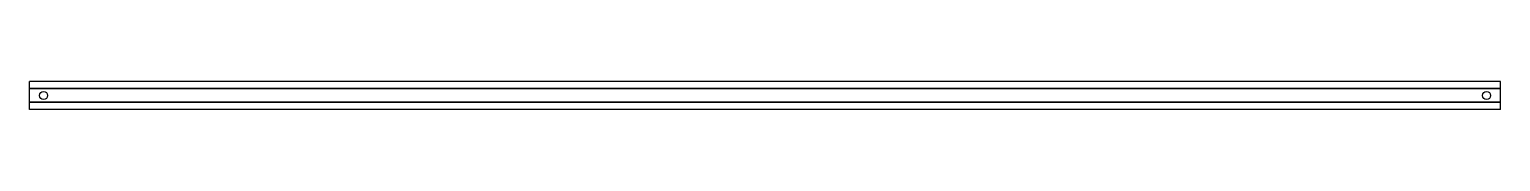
# Model space of a CAD drawing. Header units: metres. Extents: x -15 to 1577, y -15 to 15.
import ezdxf

# ---------------------------------------------------------------- set-up
doc = ezdxf.new("R2010")
doc.units = ezdxf.units.M

# ---------------------------------------------------------------- blocks, each defined once
blk = doc.blocks.new('DI_TRAV_SUP')
at = {"layer": 'Contraventamento', "color": 7, "linetype": 'Continuous', "lineweight": 25}
for p, q in [((-15.2, -15), (-15.2, 15)), ((1577.1, 15), (-15.2, 15)), ((1577.1, 7.7), (-15.2, 7.7)), ((1577.1, 7.1), (-15.2, 7.1)), ((1577.1, -15), (1577.1, 15)), ((1577.1, -7.1), (-15.2, -7.1)), ((1577.1, -7.7), (-15.2, -7.7)), ((1577.1, -15), (-15.2, -15))]:
    blk.add_line(p, q, dxfattribs=at)
for centre in [(0, 0), (1561.9, 0)]:
    blk.add_circle(centre, 4.35, dxfattribs=at)

msp = doc.modelspace()

# ---------------------------------------------------------------- block references
msp.add_blockref('DI_TRAV_SUP', (0, 0))

doc.saveas('drawing.dxf')
